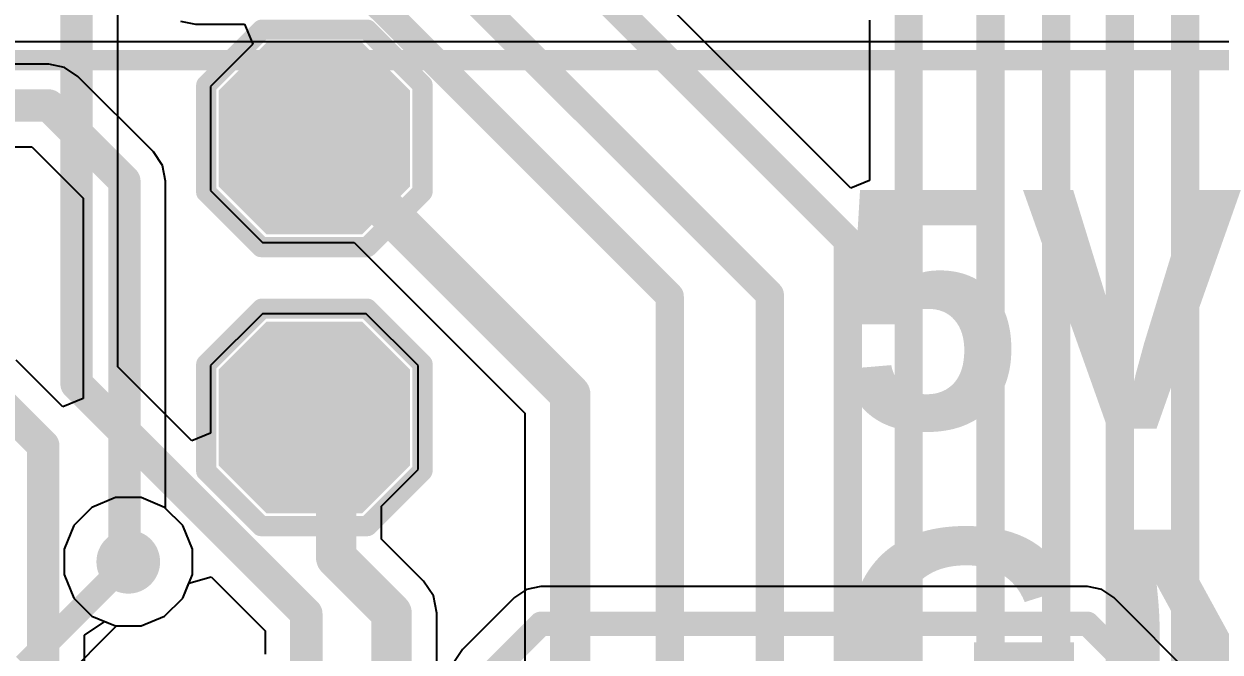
# Model space of a CAD drawing. Header units: inches. Extents: x 0 to 5429, y 0 to 5429.
# Drawn here: x 10.95 to 18.47, y 21.01 to 24.95 of the extents above; entities that cross this region are included whole.
import ezdxf

# ---------------------------------------------------------------- set-up
doc = ezdxf.new("R2010")
doc.units = ezdxf.units.IN
for name, color, linetype in [('Bottom Layer', 5, 'Continuous'), ('Bottom Overlay', 54, 'Continuous'), ('Bottom Paste', 16, 'Continuous'), ('Bottom Solder', 6, 'Continuous'), ('Ground', 16, 'Continuous'), ('Power', 76, 'Continuous'), ('Top Layer', 1, 'Continuous'), ('Top Overlay', 2, 'Continuous'), ('Via Holes', 16, 'Continuous')]:
    doc.layers.add(name, color=color, linetype=linetype)
doc.styles.add('Arial_Bold', font='', dxfattribs={"height": 0.2})
doc.styles.get('Arial_Bold').set_extended_font_data('Arial', bold=True)

# ---------------------------------------------------------------- blocks, each defined once
blk = doc.blocks.new('T____________0_5___B_10')
at = {"layer": 'Bottom Layer'}
blk.add_hatch(color=5, dxfattribs=at).paths.add_polyline_path([(0.25, 0.5), (-0.25, 0.5), (-0.5, 0.25), (-0.5, -0.25), (-0.25, -0.5), (0.25, -0.5), (0.5, -0.25), (0.5, 0.25)])
at = {"layer": 'Bottom Paste'}
blk.add_hatch(color=16, dxfattribs=at).paths.add_polyline_path([(0.25, 0.5), (-0.25, 0.5), (-0.5, 0.25), (-0.5, -0.25), (-0.25, -0.5), (0.25, -0.5), (0.5, -0.25), (0.5, 0.25)])
at = {"layer": 'Bottom Solder'}
blk.add_hatch(color=6, dxfattribs=at).paths.add_polyline_path([(0.3008, 0.6016), (-0.3008, 0.6016), (-0.6016, 0.3008), (-0.6016, -0.3008), (-0.3008, -0.6016), (0.3008, -0.6016), (0.6016, -0.3008), (0.6016, 0.3008)])
at = {"layer": 'Bottom Overlay', "const_width": 0.127}
for points in [[(-0.3374, 0.6786), (-0.6819, 0.3341)], [(-0.3374, 0.6786), (0.3349, 0.6786)], [(0.3349, 0.6786), (0.6836, 0.3298)], [(-0.6819, 0.3341), (-0.6819, -0.3332)], [(0.6836, 0.3298), (0.6836, -0.3324)], [(-0.6819, -0.3332), (-0.3355, -0.6795)], [(0.6836, -0.3324), (0.3365, -0.6795)], [(-0.3355, -0.6795), (0.3365, -0.6795)]]:
    blk.add_lwpolyline(points, dxfattribs=at)
at = {"layer": 'Bottom Overlay', "const_width": 0.0635}
for points in [[(-0.3691, 0.6786, 1), (-0.3056, 0.6786, 1)], [(-0.3691, 0.6786, 1), (-0.3056, 0.6786, 1)], [(0.3031, 0.6786, 1), (0.3666, 0.6786, 1)], [(0.3031, 0.6786, 1), (0.3666, 0.6786, 1)], [(-0.7136, 0.3341, 1), (-0.6501, 0.3341, 1)], [(-0.7136, 0.3341, 1), (-0.6501, 0.3341, 1)], [(0.6519, 0.3298, 1), (0.7154, 0.3298, 1)], [(0.6519, 0.3298, 1), (0.7154, 0.3298, 1)], [(-0.7136, -0.3332, 1), (-0.6501, -0.3332, 1)], [(-0.7136, -0.3332, 1), (-0.6501, -0.3332, 1)], [(0.6519, -0.3324, 1), (0.7154, -0.3324, 1)], [(0.6519, -0.3324, 1), (0.7154, -0.3324, 1)], [(-0.3673, -0.6795, 1), (-0.3038, -0.6795, 1)], [(-0.3673, -0.6795, 1), (-0.3038, -0.6795, 1)], [(0.3047, -0.6795, 1), (0.3682, -0.6795, 1)], [(0.3047, -0.6795, 1), (0.3682, -0.6795, 1)]]:
    blk.add_lwpolyline(points, format="xyb", close=True, dxfattribs=at)
blk = doc.blocks.new('T____________0_5___B_12')
at = {"layer": 'Bottom Layer'}
blk.add_hatch(color=5, dxfattribs=at).paths.add_polyline_path([(0.25, 0.5), (-0.25, 0.5), (-0.5, 0.25), (-0.5, -0.25), (-0.25, -0.5), (0.25, -0.5), (0.5, -0.25), (0.5, 0.25)])
at = {"layer": 'Bottom Paste'}
blk.add_hatch(color=16, dxfattribs=at).paths.add_polyline_path([(0.25, 0.5), (-0.25, 0.5), (-0.5, 0.25), (-0.5, -0.25), (-0.25, -0.5), (0.25, -0.5), (0.5, -0.25), (0.5, 0.25)])
at = {"layer": 'Bottom Solder'}
blk.add_hatch(color=6, dxfattribs=at).paths.add_polyline_path([(0.3008, 0.6016), (-0.3008, 0.6016), (-0.6016, 0.3008), (-0.6016, -0.3008), (-0.3008, -0.6016), (0.3008, -0.6016), (0.6016, -0.3008), (0.6016, 0.3008)])
at = {"layer": 'Bottom Overlay', "const_width": 0.127}
for points in [[(-0.3374, 0.6786), (-0.6819, 0.3341)], [(-0.3374, 0.6786), (0.3349, 0.6786)], [(0.3349, 0.6786), (0.6836, 0.3298)], [(-0.6819, 0.3341), (-0.6819, -0.3332)], [(0.6836, 0.3298), (0.6836, -0.3324)], [(-0.6819, -0.3332), (-0.3355, -0.6795)], [(0.6836, -0.3324), (0.3365, -0.6795)], [(-0.3355, -0.6795), (0.3365, -0.6795)]]:
    blk.add_lwpolyline(points, dxfattribs=at)
at = {"layer": 'Bottom Overlay', "const_width": 0.0635}
for points in [[(-0.3691, 0.6786, 1), (-0.3056, 0.6786, 1)], [(-0.3691, 0.6786, 1), (-0.3056, 0.6786, 1)], [(0.3031, 0.6786, 1), (0.3666, 0.6786, 1)], [(0.3031, 0.6786, 1), (0.3666, 0.6786, 1)], [(-0.7136, 0.3341, 1), (-0.6501, 0.3341, 1)], [(-0.7136, 0.3341, 1), (-0.6501, 0.3341, 1)], [(0.6519, 0.3298, 1), (0.7154, 0.3298, 1)], [(0.6519, 0.3298, 1), (0.7154, 0.3298, 1)], [(-0.7136, -0.3332, 1), (-0.6501, -0.3332, 1)], [(-0.7136, -0.3332, 1), (-0.6501, -0.3332, 1)], [(0.6519, -0.3324, 1), (0.7154, -0.3324, 1)], [(0.6519, -0.3324, 1), (0.7154, -0.3324, 1)], [(-0.3673, -0.6795, 1), (-0.3038, -0.6795, 1)], [(-0.3673, -0.6795, 1), (-0.3038, -0.6795, 1)], [(0.3047, -0.6795, 1), (0.3682, -0.6795, 1)], [(0.3047, -0.6795, 1), (0.3682, -0.6795, 1)]]:
    blk.add_lwpolyline(points, format="xyb", close=True, dxfattribs=at)
blk = doc.blocks.new('FH34SRJ_24S_0_5SH_50__49')
at = {"layer": 'Top Overlay', "const_width": 0.127}
blk.add_lwpolyline([(-6.8848, -1.905), (6.8914, -1.905)], dxfattribs=at)

msp = doc.modelspace()

# ---------------------------------------------------------------- hatches: boundary and pattern name
at = {"layer": 'Bottom Layer'}
h = msp.add_hatch(color=5, dxfattribs=at)
edge = h.paths.add_edge_path()
edge.add_arc((11.6078, 21.5729), 0.2, 0, 360)
at = {"layer": 'Ground'}
h = msp.add_hatch(color=16, dxfattribs=at)
edge = h.paths.add_edge_path()
edge.add_arc((11.6078, 21.5729), 0.2, 0, 360)
at = {"layer": 'Power'}
h = msp.add_hatch(color=76, dxfattribs=at)
edge = h.paths.add_edge_path()
edge.add_arc((11.6078, 21.5729), 0.2, 0, 360)
at = {"layer": 'Top Layer'}
h = msp.add_hatch(color=1, dxfattribs=at)
edge = h.paths.add_edge_path()
edge.add_arc((11.6078, 21.5729), 0.2, 0, 360)
at = {"layer": 'Via Holes'}
h = msp.add_hatch(color=7, dxfattribs=at)
edge = h.paths.add_edge_path()
edge.add_arc((11.6078, 21.5729), 0.1, 0, 360)

# ---------------------------------------------------------------- linework, layer by layer
at = {"layer": 'Bottom Layer'}
for p, q in [((16.146, 23.9201), (14.3786, 25.6875)), ((11.542, 22.7974), (11.542, 25.15)), ((11.9352, 24.9695), (12.0294, 24.9508)), ((12.0294, 24.9508), (12.3372, 24.9508)), ((12.3372, 24.9508), (12.3898, 24.8238)), ((16.2633, 24.9745), (16.2633, 23.9687)), ((12.3898, 24.8238), (12.1238, 24.5578)), ((12.1238, 24.5578), (12.1238, 23.9054)), ((16.2633, 23.9687), (16.146, 23.9201)), ((12.1238, 23.9054), (12.45, 23.5792)), ((12.45, 23.5792), (13.0257, 23.5792)), ((13.0257, 23.5792), (14.099, 22.5059)), ((12.45, 23.1314), (12.1238, 22.8052)), ((13.1024, 23.1314), (12.45, 23.1314)), ((13.4286, 22.8052), (13.1024, 23.1314)), ((12.0065, 22.333), (11.542, 22.7974)), ((12.1238, 22.8052), (12.1238, 22.3816)), ((13.4286, 22.1528), (13.4286, 22.8052)), ((14.099, 22.5059), (14.099, 20.8361)), ((12.1238, 22.3816), (12.0065, 22.333)), ((13.1989, 21.9231), (13.4286, 22.1528)), ((13.1989, 21.716), (13.1989, 21.9231)), ((13.4628, 21.4521), (13.1989, 21.716)), ((11.9496, 21.3445), (11.9886, 21.4387)), ((11.9886, 21.4387), (12.1283, 21.4786)), ((12.1283, 21.4786), (12.4673, 21.1397)), ((13.5246, 21.3597), (13.4628, 21.4521)), ((13.4628, 21.4521), (13.4628, 21.4521)), ((11.8362, 21.2311), (11.9496, 21.3445)), ((13.5463, 21.2507), (13.5246, 21.3597)), ((11.688, 21.1697), (11.8362, 21.2311)), ((13.5463, 20.8086), (13.5463, 21.2507)), ((11.1899, 20.8253), (11.5342, 21.1697)), ((11.5342, 21.1697), (11.688, 21.1697)), ((12.4673, 21.1397), (12.4673, 20.9936))]:
    msp.add_line(p, q, dxfattribs=at)
for points, const_width in [([(13.3056, 26.4126), (16.1269, 23.5912)], 0.1778), ([(13.1247, 25.7627), (15.637, 23.2504)], 0.1778), ([(18.2455, 17.8116), (18.2455, 25.5743)], 0.1778), ([(17.8356, 18.0502), (17.8356, 25.4638)], 0.1778), ([(17.435, 18.362), (17.435, 25.3226)], 0.1778), ([(11.2831, 22.6902), (11.2831, 25.15)], 0.2032), ([(13.0521, 25.1968), (15.0084, 23.2405)], 0.1778), ([(17.0226, 18.6799), (17.0226, 25.1675)], 0.1778), ([(16.5094, 19.0607), (16.5094, 25.0764)], 0.1778), ([(12.7762, 24.2316), (14.3839, 22.6239)], 0.254), ([(16.1269, 19.7661), (16.1269, 23.5912)], 0.1778), ([(15.0084, 20.5507), (15.0084, 23.2405)], 0.1778), ([(15.637, 20.5529), (15.637, 23.2504)], 0.1778), ([(11.2831, 22.6902), (12.7263, 21.247)], 0.2032), ([(14.3839, 20.5507), (14.3839, 22.6239)], 0.254), ([(12.7762, 22.479), (12.914, 22.3412)], 0.254), ([(12.914, 21.598), (12.914, 22.3412)], 0.254), ([(12.914, 21.598), (13.2614, 21.2507)], 0.254), ([(10.9568, 20.9219), (11.6078, 21.5729)], 0.1524), ([(12.7263, 18.8055), (12.7263, 21.247)], 0.2032), ([(13.2614, 20.5233), (13.2614, 21.2507)], 0.254)]:
    msp.add_lwpolyline(points, dxfattribs=dict(at, const_width=const_width))
for points, const_width in [([(12.7127, 24.2316, 1), (12.8397, 24.2316, 1)], 0.127), ([(16.0825, 23.5912, 1), (16.1714, 23.5912, 1)], 0.0889), ([(16.0825, 23.5912, 1), (16.1714, 23.5912, 1)], 0.0889), ([(14.9639, 23.2405, 1), (15.0528, 23.2405, 1)], 0.0889), ([(14.9639, 23.2405, 1), (15.0528, 23.2405, 1)], 0.0889), ([(15.5925, 23.2504, 1), (15.6814, 23.2504, 1)], 0.0889), ([(15.5925, 23.2504, 1), (15.6814, 23.2504, 1)], 0.0889), ([(11.2323, 22.6902, 1), (11.3339, 22.6902, 1)], 0.1016), ([(11.2323, 22.6902, 1), (11.3339, 22.6902, 1)], 0.1016), ([(14.3204, 22.6239, 1), (14.4474, 22.6239, 1)], 0.127), ([(14.3204, 22.6239, 1), (14.4474, 22.6239, 1)], 0.127), ([(12.7127, 22.479, 1), (12.8397, 22.479, 1)], 0.127), ([(12.8505, 22.3412, 1), (12.9775, 22.3412, 1)], 0.127), ([(12.8505, 22.3412, 1), (12.9775, 22.3412, 1)], 0.127), ([(12.8505, 21.598, 1), (12.9775, 21.598, 1)], 0.127), ([(12.8505, 21.598, 1), (12.9775, 21.598, 1)], 0.127), ([(11.5697, 21.5729, 1), (11.6459, 21.5729, 1)], 0.0762), ([(12.6755, 21.247, 1), (12.7771, 21.247, 1)], 0.1016), ([(12.6755, 21.247, 1), (12.7771, 21.247, 1)], 0.1016), ([(13.1979, 21.2507, 1), (13.3249, 21.2507, 1)], 0.127), ([(13.1979, 21.2507, 1), (13.3249, 21.2507, 1)], 0.127)]:
    msp.add_lwpolyline(points, format="xyb", close=True, dxfattribs=dict(at, const_width=const_width))
at = {"layer": 'Ground'}
for p, q in [((11.5276, 21.9761), (11.3794, 21.9147)), ((11.688, 21.9761), (11.5276, 21.9761)), ((11.8362, 21.9147), (11.688, 21.9761)), ((11.3794, 21.9147), (11.266, 21.8013)), ((11.9496, 21.8013), (11.8362, 21.9147)), ((11.266, 21.8013), (11.2046, 21.6531)), ((12.011, 21.6531), (11.9496, 21.8013)), ((11.2046, 21.6531), (11.2046, 21.4927)), ((12.011, 21.4927), (12.011, 21.6531)), ((11.2046, 21.4927), (11.266, 21.3445)), ((11.9496, 21.3445), (12.011, 21.4927)), ((11.266, 21.3445), (11.3794, 21.2311)), ((11.8362, 21.2311), (11.9496, 21.3445)), ((11.3794, 21.2311), (11.5276, 21.1697)), ((11.688, 21.1697), (11.8362, 21.2311)), ((11.5276, 21.1697), (11.688, 21.1697))]:
    msp.add_line(p, q, dxfattribs=at)
at = {"layer": 'Power'}
for p, q in [((11.5276, 21.9761), (11.3794, 21.9147)), ((11.688, 21.9761), (11.5276, 21.9761)), ((11.8362, 21.9147), (11.688, 21.9761)), ((11.3794, 21.9147), (11.266, 21.8013)), ((11.9496, 21.8013), (11.8362, 21.9147)), ((11.266, 21.8013), (11.2046, 21.6531)), ((12.011, 21.6531), (11.9496, 21.8013)), ((11.2046, 21.6531), (11.2046, 21.4927)), ((12.011, 21.4927), (12.011, 21.6531)), ((11.2046, 21.4927), (11.266, 21.3445)), ((11.9496, 21.3445), (12.011, 21.4927)), ((11.266, 21.3445), (11.3794, 21.2311)), ((11.8362, 21.2311), (11.9496, 21.3445)), ((11.3794, 21.2311), (11.5276, 21.1697)), ((11.688, 21.1697), (11.8362, 21.2311)), ((11.5276, 21.1697), (11.688, 21.1697))]:
    msp.add_line(p, q, dxfattribs=at)
at = {"layer": 'Top Layer'}
for p, q in [((10.3334, 24.8418), (18.8045, 24.8418)), ((11.1086, 24.6979), (7.7239, 24.6979)), ((11.2077, 24.6782), (11.1086, 24.6979)), ((11.2918, 24.622), (11.2077, 24.6782)), ((11.7666, 24.1472), (11.2918, 24.622)), ((9.8216, 24.1799), (11.0014, 24.1799)), ((11.0014, 24.1799), (11.3245, 23.8568)), ((11.8227, 24.0632), (11.7666, 24.1472)), ((11.8424, 23.9641), (11.8227, 24.0632)), ((11.8424, 21.9085), (11.8424, 23.9641)), ((11.3245, 23.8568), (11.3245, 22.5981)), ((11.1975, 22.5455), (10.9043, 22.8387)), ((11.3245, 22.5981), (11.1975, 22.5455)), ((11.9496, 21.8013), (11.8424, 21.9085)), ((12.011, 21.6531), (11.9496, 21.8013)), ((12.011, 21.4927), (12.011, 21.6531)), ((11.9496, 21.3445), (12.011, 21.4927)), ((14.1986, 21.4167), (14.1094, 21.3989)), ((17.6326, 21.4167), (14.1986, 21.4167)), ((17.7218, 21.3989), (17.6326, 21.4167)), ((11.8362, 21.2311), (11.9496, 21.3445)), ((14.0338, 21.3484), (13.7066, 21.0212)), ((14.1094, 21.3989), (14.0338, 21.3484)), ((17.7974, 21.3484), (17.7218, 21.3989)), ((19.4435, 19.7024), (17.7974, 21.3484)), ((11.3329, 21.1129), (11.4599, 21.1978)), ((11.4599, 21.1978), (11.5276, 21.1697)), ((11.688, 21.1697), (11.8362, 21.2311)), ((11.3329, 19.8214), (11.3329, 21.1129)), ((11.5276, 21.1697), (11.688, 21.1697)), ((13.7066, 21.0212), (13.6561, 20.9456))]:
    msp.add_line(p, q, dxfattribs=at)
for points, const_width in [([(7.4127, 24.4389), (11.1086, 24.4389)], 0.2032), ([(11.1086, 24.4389), (11.5834, 23.9641)], 0.2032), ([(11.5834, 21.5729), (11.5834, 23.9641)], 0.2032), ([(10.7211, 22.6556), (11.0739, 22.3028)], 0.2032), ([(11.0739, 19.344), (11.0739, 22.3028)], 0.2032), ([(13.8714, 20.8564), (14.1986, 21.1836)], 0.1524), ([(14.1986, 21.1836), (17.6326, 21.1836)], 0.1524), ([(17.6326, 21.1836), (19.7662, 19.05)], 0.1524)]:
    msp.add_lwpolyline(points, dxfattribs=dict(at, const_width=const_width))
for points, const_width in [([(11.0578, 24.4389, 1), (11.1594, 24.4389, 1)], 0.1016), ([(11.0578, 24.4389, 1), (11.1594, 24.4389, 1)], 0.1016), ([(11.5326, 23.9641, 1), (11.6342, 23.9641, 1)], 0.1016), ([(11.5326, 23.9641, 1), (11.6342, 23.9641, 1)], 0.1016), ([(11.0231, 22.3028, 1), (11.1247, 22.3028, 1)], 0.1016), ([(11.0231, 22.3028, 1), (11.1247, 22.3028, 1)], 0.1016), ([(11.5326, 21.5729, 1), (11.6342, 21.5729, 1)], 0.1016), ([(14.1605, 21.1836, 1), (14.2367, 21.1836, 1)], 0.0762), ([(14.1605, 21.1836, 1), (14.2367, 21.1836, 1)], 0.0762), ([(17.5945, 21.1836, 1), (17.6707, 21.1836, 1)], 0.0762), ([(17.5945, 21.1836, 1), (17.6707, 21.1836, 1)], 0.0762)]:
    msp.add_lwpolyline(points, format="xyb", close=True, dxfattribs=dict(at, const_width=const_width))

# ---------------------------------------------------------------- block references
msp.add_blockref('FH34SRJ_24S_0_5SH_50__49', (13.0556, 26.6286))
at = {"rotation": 90}
for name, p in [('T____________0_5___B_10', (12.7762, 24.2316)), ('T____________0_5___B_12', (12.7762, 22.479))]:
    msp.add_blockref(name, p, dxfattribs=at)

# ---------------------------------------------------------------- texts
at = {"layer": 'Top Overlay', "style": 'Arial_Bold'}
msp.add_text('5V', height=1.5, dxfattribs=at).set_placement((16.0475, 22.4091))
msp.add_text('GND', height=1.5, rotation=360, dxfattribs=at).set_placement((16.0475, 20.2755))

doc.saveas('drawing.dxf')
